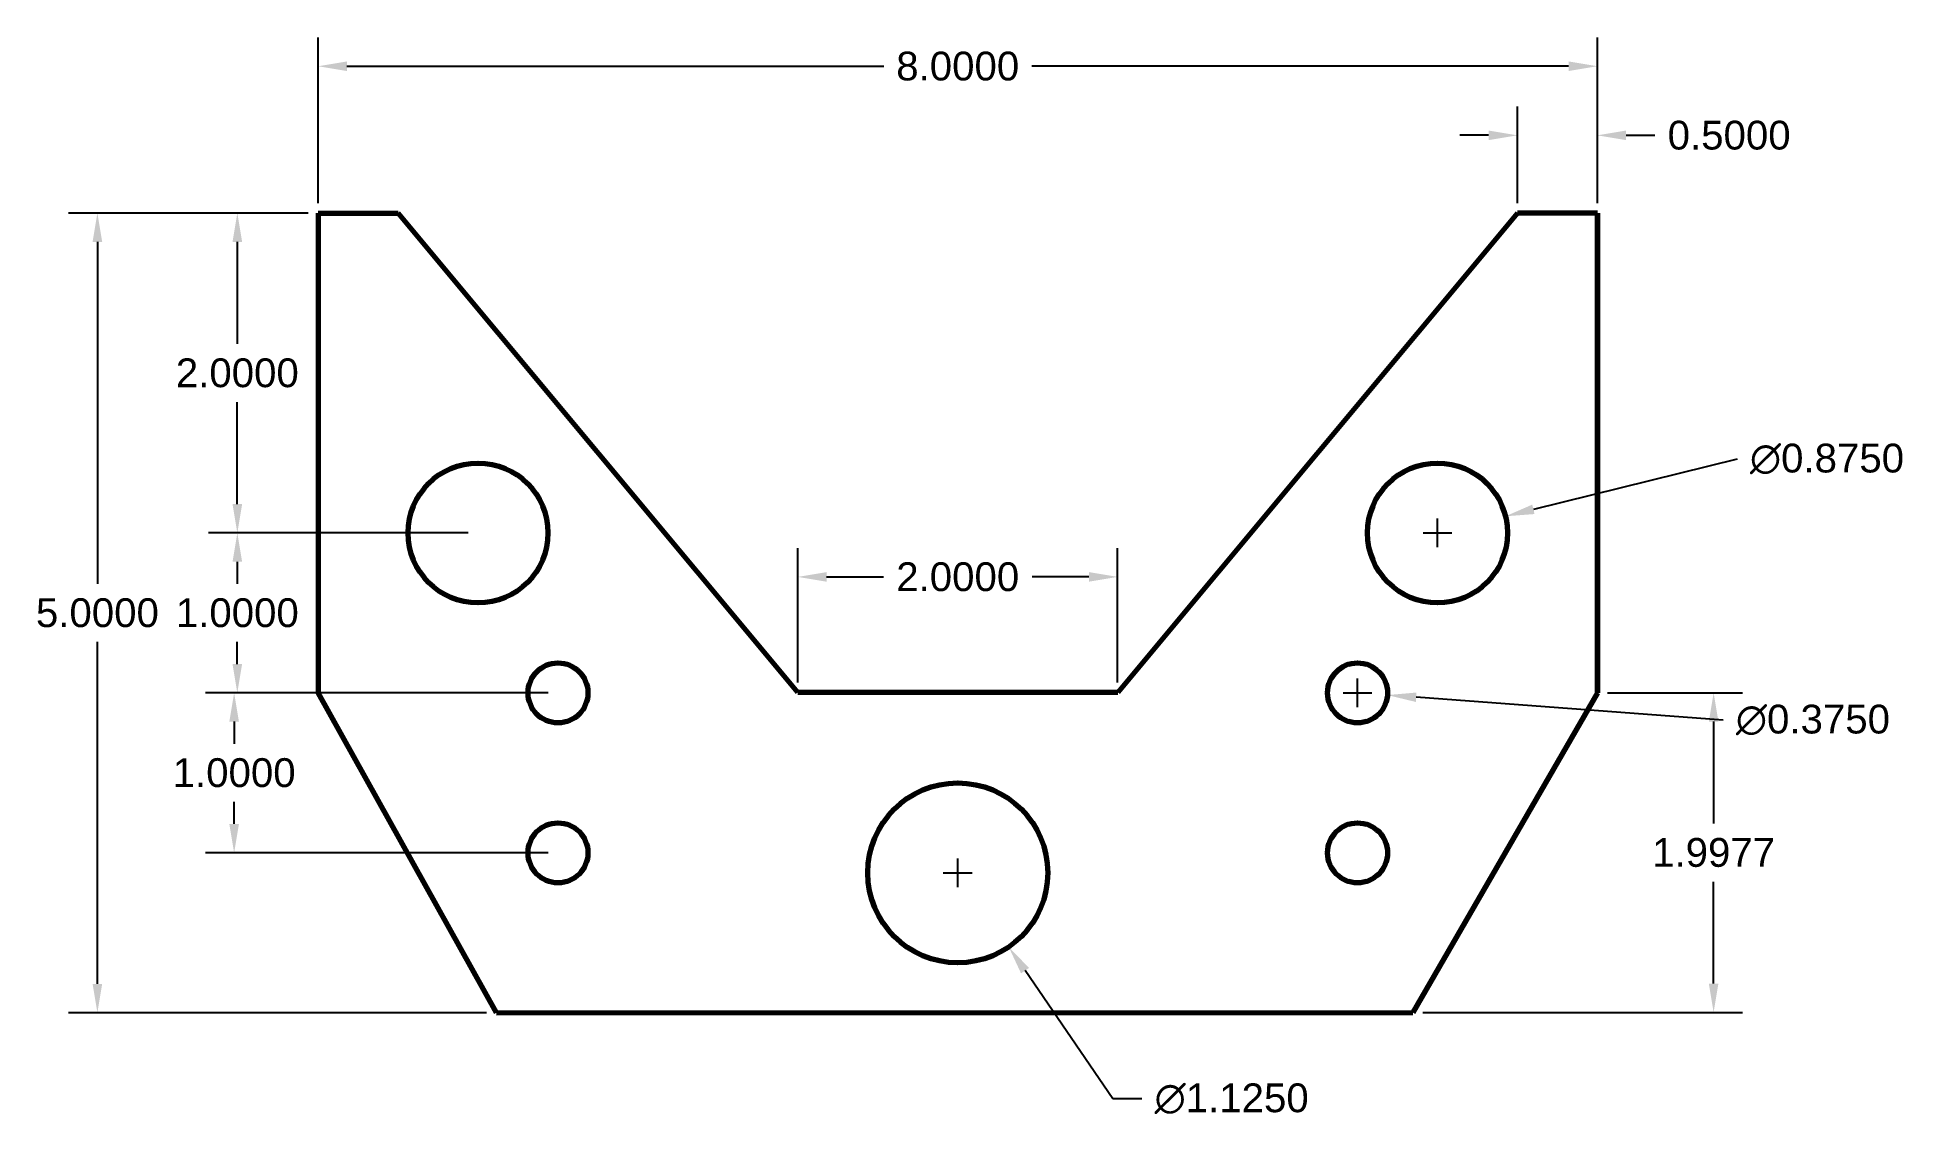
# Model space of a CAD drawing. Header units: inches. Extents: x 127.8 to 139.4, y 44.3 to 51.
import ezdxf

# ---------------------------------------------------------------- set-up
doc = ezdxf.new("R2010")
doc.units = ezdxf.units.IN
doc.header["$MEASUREMENT"] = 0
doc.layers.add('OBJECT', color=7, linetype='Continuous', lineweight=70)
doc.styles.get("Standard").update_dxf_attribs({"font": 'arial.ttf'})
doc.dimstyles.get("Standard").update_dxf_attribs({"dimtxt": 0.18, "dimasz": 0.18, "dimexe": 0.18, "dimexo": 0.0625, "dimgap": 0.09, "dimtad": 0, "dimtih": 1, "dimtoh": 1, "dimdec": 4, "dimzin": 0, "dimdsep": 46, "dimtxsty": 'Standard', "dimcen": 0.09, "dimadec": 0, "dimazin": 0, "dimtfac": 1, "dimtdec": 4, "dimtofl": 0, "dimtmove": 0, "dimatfit": 3, "dimfxl": 1, "dimtolj": 1, "dimtzin": 0, "dimarcsym": 0})

# ---------------------------------------------------------------- blocks, each defined once
blk = doc.blocks.new('*D2')
at = {"layer": 'Defpoints', "color": 0, "transparency": 16777216}
for p in [(133.197, 46.246), (133.834, 45.319)]:
    blk.add_point(p, dxfattribs=at)
at = {"layer": 'OBJECT', "color": 0, "lineweight": -2, "transparency": 16777216}
for p, q in [((133.515, 45.693), (133.515, 45.873)), ((133.425, 45.783), (133.605, 45.783)), ((134.486, 44.37), (133.936, 45.171)), ((134.666, 44.37), (134.486, 44.37))]:
    blk.add_line(p, q, dxfattribs=at)
at = {"layer": 'OBJECT', "color": 0, "transparency": 16777216}
blk.add_solid([(133.961, 45.188), (133.911, 45.154), (133.834, 45.319)], dxfattribs=at)
at = {"layer": 'OBJECT', "color": 0, "transparency": 16777216, "insert": (135.228, 44.37), "char_height": 0.18, "attachment_point": 5}
blk.add_mtext('\\A1;∅1.1250', dxfattribs=at)
blk = doc.blocks.new('*D3')
at = {"layer": 'Defpoints', "color": 0, "transparency": 16777216}
for p in [(136.94, 48.012), (136.09, 47.803)]:
    blk.add_point(p, dxfattribs=at)
at = {"layer": 'OBJECT', "color": 0, "lineweight": -2, "transparency": 16777216}
for p, q in [((138.39, 48.37), (137.115, 48.055)), ((136.515, 47.818), (136.515, 47.998)), ((136.425, 47.908), (136.605, 47.908))]:
    blk.add_line(p, q, dxfattribs=at)
at = {"layer": 'OBJECT', "color": 0, "transparency": 16777216}
blk.add_solid([(137.108, 48.085), (137.122, 48.026), (136.94, 48.012)], dxfattribs=at)
at = {"layer": 'OBJECT', "color": 0, "transparency": 16777216, "insert": (138.951, 48.37), "char_height": 0.18, "attachment_point": 5}
blk.add_mtext('\\A1;∅0.8750', dxfattribs=at)
blk = doc.blocks.new('*D4')
at = {"layer": 'Defpoints', "color": 0, "transparency": 16777216}
for p in [(135.828, 46.921), (136.202, 46.894)]:
    blk.add_point(p, dxfattribs=at)
at = {"layer": 'OBJECT', "color": 0, "lineweight": -2, "transparency": 16777216}
for p, q in [((136.015, 46.818), (136.015, 46.998)), ((135.925, 46.908), (136.105, 46.908)), ((138.301, 46.738), (136.382, 46.88))]:
    blk.add_line(p, q, dxfattribs=at)
at = {"layer": 'OBJECT', "color": 0, "transparency": 16777216}
blk.add_solid([(136.384, 46.91), (136.38, 46.851), (136.202, 46.894)], dxfattribs=at)
at = {"layer": 'OBJECT', "color": 0, "transparency": 16777216, "insert": (138.863, 46.738), "char_height": 0.18, "attachment_point": 5}
blk.add_mtext('\\A1;∅0.3750', dxfattribs=at)
blk = doc.blocks.new('*D5')
at = {"layer": 'Defpoints', "color": 0, "transparency": 16777216}
for p in [(134.515, 47.633), (132.515, 46.909), (134.515, 46.909)]:
    blk.add_point(p, dxfattribs=at)
at = {"layer": 'OBJECT', "color": 0, "lineweight": -2, "transparency": 16777216}
for p, q in [((132.515, 46.972), (132.515, 47.813)), ((134.515, 46.972), (134.515, 47.813)), ((132.695, 47.633), (133.05, 47.633)), ((134.335, 47.633), (133.98, 47.633))]:
    blk.add_line(p, q, dxfattribs=at)
at = {"layer": 'OBJECT', "color": 0, "transparency": 16777216}
for points in [[(132.695, 47.663), (132.695, 47.603), (132.515, 47.633)], [(134.335, 47.663), (134.335, 47.603), (134.515, 47.633)]]:
    blk.add_solid(points, dxfattribs=at)
at = {"layer": 'OBJECT', "color": 0, "transparency": 16777216, "insert": (133.515, 47.633), "char_height": 0.18, "attachment_point": 5}
blk.add_mtext('\\A1;2.0000', dxfattribs=at)
blk = doc.blocks.new('*D6')
at = {"layer": 'Defpoints', "color": 0, "transparency": 16777216}
for p in [(137.515, 50.394), (137.015, 49.908), (137.515, 49.908)]:
    blk.add_point(p, dxfattribs=at)
at = {"layer": 'OBJECT', "color": 0, "lineweight": -2, "transparency": 16777216}
for p, q in [((137.015, 49.97), (137.015, 50.574)), ((137.515, 49.97), (137.515, 50.574)), ((136.835, 50.394), (136.655, 50.394)), ((137.695, 50.394), (137.875, 50.394))]:
    blk.add_line(p, q, dxfattribs=at)
at = {"layer": 'OBJECT', "color": 0, "transparency": 16777216}
for points in [[(136.835, 50.424), (136.835, 50.364), (137.015, 50.394)], [(137.695, 50.424), (137.695, 50.364), (137.515, 50.394)]]:
    blk.add_solid(points, dxfattribs=at)
at = {"layer": 'OBJECT', "color": 0, "transparency": 16777216, "insert": (138.339, 50.394), "char_height": 0.18, "attachment_point": 5}
blk.add_mtext('\\A1;0.5000', dxfattribs=at)
blk = doc.blocks.new('*D7')
at = {"layer": 'Defpoints', "color": 0, "transparency": 16777216}
for p in [(137.515, 46.908), (136.362, 44.91), (138.242, 44.91)]:
    blk.add_point(p, dxfattribs=at)
at = {"layer": 'OBJECT', "color": 0, "lineweight": -2, "transparency": 16777216}
for p, q in [((137.578, 46.908), (138.422, 46.908)), ((138.242, 46.728), (138.242, 46.091)), ((138.242, 45.09), (138.242, 45.727)), ((136.424, 44.91), (138.422, 44.91))]:
    blk.add_line(p, q, dxfattribs=at)
at = {"layer": 'OBJECT', "color": 0, "transparency": 16777216}
for points in [[(138.212, 46.728), (138.272, 46.728), (138.242, 46.908)], [(138.212, 45.09), (138.272, 45.09), (138.242, 44.91)]]:
    blk.add_solid(points, dxfattribs=at)
at = {"layer": 'OBJECT', "color": 0, "transparency": 16777216, "insert": (138.242, 45.909), "char_height": 0.18, "attachment_point": 5}
blk.add_mtext('\\A1;1.9977', dxfattribs=at)
blk = doc.blocks.new('*D8')
at = {"layer": 'Defpoints', "color": 0, "transparency": 16777216}
for p in [(129.515, 49.908), (129.01, 47.908), (130.515, 47.908)]:
    blk.add_point(p, dxfattribs=at)
at = {"layer": 'OBJECT', "color": 0, "lineweight": -2, "transparency": 16777216}
for p, q in [((129.453, 49.908), (128.83, 49.908)), ((129.01, 49.728), (129.01, 49.09)), ((129.01, 48.088), (129.01, 48.726)), ((130.453, 47.908), (128.83, 47.908))]:
    blk.add_line(p, q, dxfattribs=at)
at = {"layer": 'OBJECT', "color": 0, "transparency": 16777216}
for points in [[(128.98, 49.728), (129.04, 49.728), (129.01, 49.908)], [(128.98, 48.088), (129.04, 48.088), (129.01, 47.908)]]:
    blk.add_solid(points, dxfattribs=at)
at = {"layer": 'OBJECT', "color": 0, "transparency": 16777216, "insert": (129.01, 48.908), "char_height": 0.18, "attachment_point": 5}
blk.add_mtext('\\A1;2.0000', dxfattribs=at)
blk = doc.blocks.new('*D9')
at = {"layer": 'Defpoints', "color": 0, "transparency": 16777216}
for p in [(130.515, 47.908), (129.01, 46.908), (131.015, 46.908)]:
    blk.add_point(p, dxfattribs=at)
at = {"layer": 'OBJECT', "color": 0, "lineweight": -2, "transparency": 16777216}
for p, q in [((130.453, 47.908), (128.83, 47.908)), ((129.01, 47.728), (129.01, 47.59)), ((129.01, 47.088), (129.01, 47.226)), ((130.953, 46.908), (128.83, 46.908))]:
    blk.add_line(p, q, dxfattribs=at)
at = {"layer": 'OBJECT', "color": 0, "transparency": 16777216}
for points in [[(128.98, 47.728), (129.04, 47.728), (129.01, 47.908)], [(128.98, 47.088), (129.04, 47.088), (129.01, 46.908)]]:
    blk.add_solid(points, dxfattribs=at)
at = {"layer": 'OBJECT', "color": 0, "transparency": 16777216, "insert": (129.01, 47.408), "char_height": 0.18, "attachment_point": 5}
blk.add_mtext('\\A1;1.0000', dxfattribs=at)
blk = doc.blocks.new('*D10')
at = {"layer": 'Defpoints', "color": 0, "transparency": 16777216}
for p in [(131.015, 46.908), (128.99, 45.908), (131.015, 45.908)]:
    blk.add_point(p, dxfattribs=at)
at = {"layer": 'OBJECT', "color": 0, "lineweight": -2, "transparency": 16777216}
for p, q in [((130.953, 46.908), (128.81, 46.908)), ((128.99, 46.728), (128.99, 46.59)), ((128.99, 46.088), (128.99, 46.226)), ((130.953, 45.908), (128.81, 45.908))]:
    blk.add_line(p, q, dxfattribs=at)
at = {"layer": 'OBJECT', "color": 0, "transparency": 16777216}
for points in [[(128.96, 46.728), (129.02, 46.728), (128.99, 46.908)], [(128.96, 46.088), (129.02, 46.088), (128.99, 45.908)]]:
    blk.add_solid(points, dxfattribs=at)
at = {"layer": 'OBJECT', "color": 0, "transparency": 16777216, "insert": (128.99, 46.408), "char_height": 0.18, "attachment_point": 5}
blk.add_mtext('\\A1;1.0000', dxfattribs=at)
blk = doc.blocks.new('*D11')
at = {"layer": 'Defpoints', "color": 0, "transparency": 16777216}
for p in [(129.515, 49.908), (128.135, 44.908), (130.631, 44.908)]:
    blk.add_point(p, dxfattribs=at)
at = {"layer": 'OBJECT', "color": 0, "lineweight": -2, "transparency": 16777216}
for p, q in [((129.453, 49.908), (127.955, 49.908)), ((128.135, 49.728), (128.135, 47.59)), ((128.135, 45.088), (128.135, 47.226)), ((130.568, 44.908), (127.955, 44.908))]:
    blk.add_line(p, q, dxfattribs=at)
at = {"layer": 'OBJECT', "color": 0, "transparency": 16777216}
for points in [[(128.105, 49.728), (128.165, 49.728), (128.135, 49.908)], [(128.105, 45.088), (128.165, 45.088), (128.135, 44.908)]]:
    blk.add_solid(points, dxfattribs=at)
at = {"layer": 'OBJECT', "color": 0, "transparency": 16777216, "insert": (128.135, 47.408), "char_height": 0.18, "attachment_point": 5}
blk.add_mtext('\\A1;5.0000', dxfattribs=at)
blk = doc.blocks.new('*D12')
at = {"layer": 'Defpoints', "color": 0, "transparency": 16777216}
for p in [(137.515, 50.826), (129.515, 49.908), (137.515, 49.908)]:
    blk.add_point(p, dxfattribs=at)
at = {"layer": 'OBJECT', "color": 0, "lineweight": -2, "transparency": 16777216}
for p, q in [((129.515, 49.97), (129.515, 51.006)), ((137.515, 49.97), (137.515, 51.006)), ((129.695, 50.826), (133.052, 50.826)), ((137.335, 50.826), (133.979, 50.826))]:
    blk.add_line(p, q, dxfattribs=at)
at = {"layer": 'OBJECT', "color": 0, "transparency": 16777216}
for points in [[(129.695, 50.856), (129.695, 50.796), (129.515, 50.826)], [(137.335, 50.856), (137.335, 50.796), (137.515, 50.826)]]:
    blk.add_solid(points, dxfattribs=at)
at = {"layer": 'OBJECT', "color": 0, "transparency": 16777216, "insert": (133.515, 50.826), "char_height": 0.18, "attachment_point": 5}
blk.add_mtext('\\A1;8.0000', dxfattribs=at)

msp = doc.modelspace()

# ---------------------------------------------------------------- linework, layer by layer
at = {"layer": 'OBJECT'}
for p, q in [((129.51528, 49.90761), (129.51528, 46.90761)), ((129.51528, 49.90761), (130.01528, 49.90761)), ((132.51528, 46.9092), (130.01528, 49.90761)), ((137.01528, 49.90761), (134.51528, 46.9092)), ((137.51528, 49.90761), (137.01528, 49.90761)), ((137.51528, 49.90761), (137.51528, 46.90761)), ((137.51528, 46.90761), (137.51528, 49.90761)), ((130.63058, 44.90761), (129.51528, 46.90761)), ((134.51528, 46.9092), (132.51528, 46.9092)), ((137.51528, 46.90761), (136.36194, 44.90995)), ((130.63058, 44.90761), (136.36194, 44.90995))]:
    msp.add_line(p, q, dxfattribs=at)
for centre, radius in [((130.51528, 47.90761), 0.4375), ((136.51528, 47.90761), 0.4375), ((131.01528, 46.90761), 0.1875), ((136.01528, 46.90761), 0.1875), ((133.51528, 45.78261), 0.5625), ((131.01528, 45.90761), 0.1875), ((136.01528, 45.90761), 0.1875)]:
    msp.add_circle(centre, radius, dxfattribs=at)

# ---------------------------------------------------------------- dimensions: what is measured, and where the dimension line sits
for base, p1, p2, picture, middle in [((137.51528, 50.82641), (129.51528, 49.90761), (137.51528, 49.90761), '*D12', (133.51528, 50.82641)), ((137.51528, 50.39403), (137.01528, 49.90761), (137.51528, 49.90761), '*D6', (138.33861, 50.39403)), ((134.51528, 47.63272), (132.51528, 46.9092), (134.51528, 46.9092), '*D5', (133.51528, 47.63272))]:
    dim = msp.add_linear_dim(base=base, p1=p1, p2=p2, dimstyle='Standard', dxfattribs=at)
    dim.commit()
    dim.dimension.update_dxf_attribs({"geometry": picture, "text_midpoint": middle})
for base, p1, p2, picture, middle in [((128.13456, 44.90761), (129.51528, 49.90761), (130.63058, 44.90761), '*D11', (128.13456, 47.40761)), ((129.00966, 47.90761), (129.51528, 49.90761), (130.51528, 47.90761), '*D8', (129.00966, 48.90761)), ((129.00966, 46.90761), (130.51528, 47.90761), (131.01528, 46.90761), '*D9', (129.00966, 47.40761)), ((128.98999, 45.90761), (131.01528, 46.90761), (131.01528, 45.90761), '*D10', (128.98999, 46.40761)), ((138.24247, 44.90995), (137.51528, 46.90761), (136.36194, 44.90995), '*D7', (138.24247, 45.90878))]:
    dim = msp.add_linear_dim(base=base, p1=p1, p2=p2, angle=90, dimstyle='Standard', dxfattribs=at)
    dim.commit()
    dim.dimension.update_dxf_attribs({"geometry": picture, "text_midpoint": middle})
for p1, p2, picture, middle in [((136.0905, 47.80289), (136.94007, 48.01232), '*D3', (138.38996, 48.36972)), ((135.82829, 46.92144), (136.20227, 46.89377), '*D4', (138.30147, 46.73848)), ((133.19658, 46.24611), (133.83398, 45.3191), '*D2', (135.22766, 44.37023))]:
    dim = msp.add_diameter_dim_2p(p1=p1, p2=p2, dimstyle='Standard', dxfattribs=at)
    dim.commit()
    dim.dimension.update_dxf_attribs({"geometry": picture, "text_midpoint": middle, "dimtype": 163})

doc.saveas('drawing.dxf')
